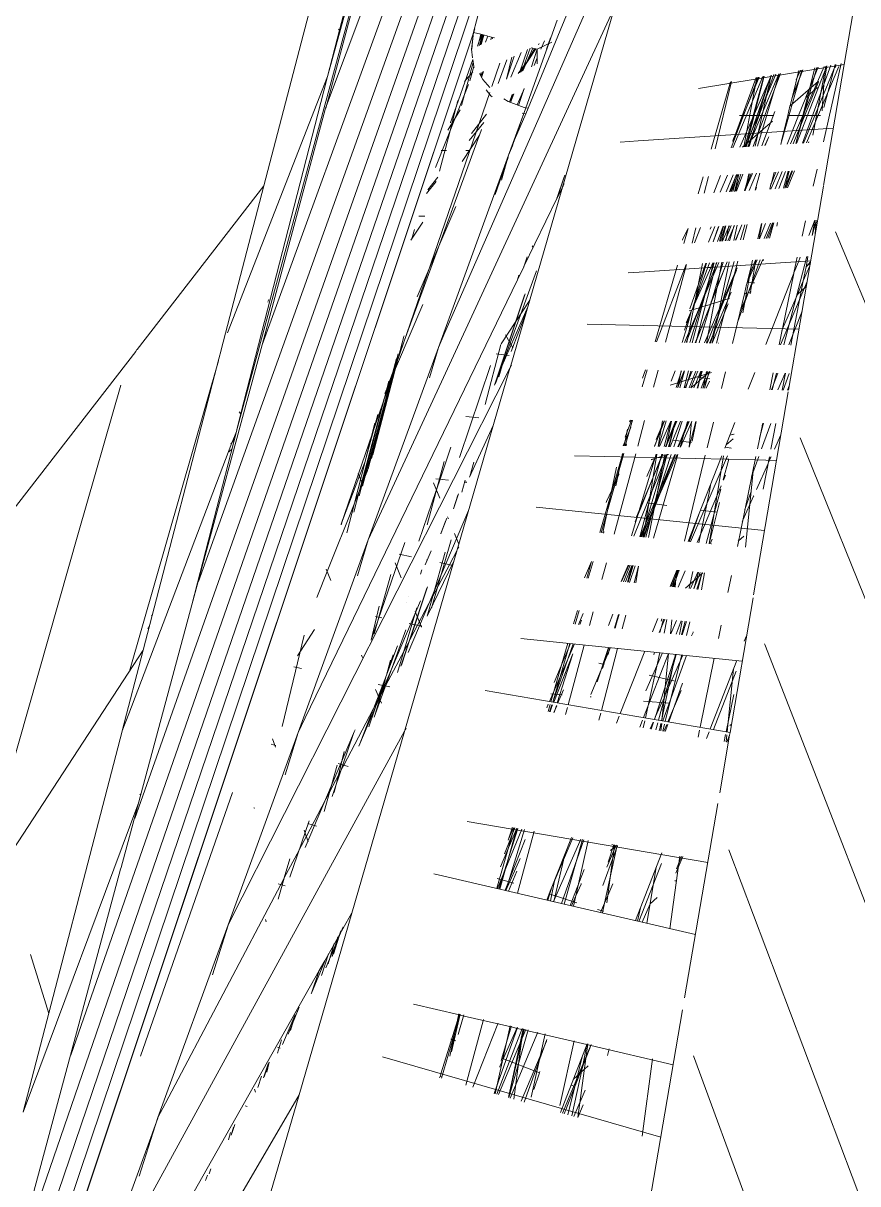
# Model space of a CAD drawing. Header units: millimetres. Extents: x 886808 to 1650903, y -1008069 to 230892.
# Drawn here: x 1018188.2 to 1018377.5, y -559192.9 to -558929.3 of the extents above; entities that cross this region are included whole.
import ezdxf
from ezdxf.xclip import XClip

# ---------------------------------------------------------------- set-up
doc = ezdxf.new("R2010")
doc.units = ezdxf.units.MM
doc.header["$XCLIPFRAME"] = 0
doc.layers.get('0').update_dxf_attribs({"lineweight": 0})
doc.layers.add('A_Dim', color=8, linetype='Continuous', lineweight=5)

# ---------------------------------------------------------------- blocks, each defined once
blk = doc.blocks.new('A$C14C457CE')
for p, q in [((9648.03, 2101.71), (9546.09, 2375.54)), ((9576.35, 2368.13), (9647.59, 2108.94)), ((9554.45, 2344.03), (9662.45, 2048.02)), ((9614.49, 2118.97), (9554.61, 2343.59)), ((9590.7, 2314.79), (9668.18, 2028.73)), ((9563.14, 2311.58), (9676.9, 1994.26)), ((9571.69, 2279.53), (9691.35, 1940.49)), ((9580.24, 2247.44), (9705.8, 1886.71)), ((9662.04, 2084.14), (9626.78, 2219.78)), ((9588.81, 2215.32), (9720.25, 1832.93)), ((9535.04, 2084.17), (9515.15, 2200.51)), ((9644.89, 2119.46), (9627.26, 2188.07)), ((9597.38, 2183.18), (9734.71, 1779.13)), ((9570.38, 2166.3), (9620.96, 2050.83)), ((9648, 2101.78), (9633.55, 2155.52)), ((9605.95, 2151.02), (9749.17, 1725.33)), ((9590.16, 2130.65), (9602.63, 2100.49)), ((9582.39, 2124.86), (9621.31, 2040.6)), ((9602.46, 2055.6), (9582.39, 2124.86)), ((9600.65, 2107.34), (9595.46, 2121.71)), ((9612.79, 2118.52), (9614.45, 2118.96)), ((9614.13, 2119.75), (9614.43, 2119.01)), ((9614.43, 2119.01), (9614.45, 2118.96)), ((9614.45, 2118.96), (9614.49, 2118.97)), ((9614.45, 2118.96), (9614.56, 2118.66)), ((9614.45, 2118.96), (9614.7, 2116.91)), ((9614.49, 2118.97), (9614.56, 2118.66)), ((9644.89, 2119.46), (9645.07, 2119.67)), ((9647.59, 2108.94), (9644.89, 2119.46)), ((9596.71, 2116.76), (9600, 2115.11)), ((9597, 2117.68), (9597.91, 2115.11)), ((9599.17, 2115.11), (9598.35, 2117)), ((9599.73, 2116.12), (9599.54, 2116.41)), ((9609.73, 2117.71), (9610.06, 2117.79)), ((9610.06, 2117.79), (9610.4, 2117.88)), ((9610.06, 2117.79), (9610.17, 2117.49)), ((9610.4, 2117.88), (9612.47, 2118.44)), ((9610.57, 2117.29), (9610.4, 2117.88)), ((9611.75, 2116.7), (9611.19, 2118.09)), ((9612.14, 2118.35), (9612.7, 2116.22)), ((9612.27, 2118.38), (9612.87, 2116.14)), ((9612.3, 2118.39), (9612.9, 2116.13)), ((9612.47, 2118.44), (9612.79, 2118.52)), ((9613.13, 2116.01), (9612.47, 2118.44)), ((9612.62, 2118.48), (9613.57, 2115.79)), ((9612.79, 2118.52), (9613.52, 2115.81)), ((9614.56, 2118.66), (9614.83, 2115.16)), ((9614.56, 2118.66), (9748.5, 1716.86)), ((9614.56, 2118.66), (9748.52, 1716.92)), ((9614.7, 2116.91), (9614.93, 2115.11)), ((9600, 2115.11), (9600.33, 2115.2)), ((9600, 2115.11), (9600, 2111.81)), ((9600, 2115.11), (9601.32, 2111.15)), ((9600.33, 2115.2), (9601.39, 2115.48)), ((9603.77, 2109.92), (9600.33, 2115.2)), ((9600.81, 2114.46), (9600.58, 2115.27)), ((9600.64, 2115.28), (9602.42, 2112.13)), ((9603.25, 2110.19), (9601.02, 2115.38)), ((9601.61, 2115.37), (9603.52, 2110.05)), ((9602.25, 2115.05), (9604.02, 2109.8)), ((9605.99, 2108.81), (9603.63, 2114.36)), ((9605.21, 2113.57), (9607, 2108.31)), ((9614.93, 2115.11), (9614.66, 2113.14)), ((9530.33, 2111.68), (9563.42, 2106.2)), ((9531.06, 2111.88), (9535.09, 2094.1)), ((9538.93, 2093.85), (9531.59, 2111.23)), ((9532.5, 2111.01), (9532.25, 2111.23)), ((9539.61, 2093.81), (9532.28, 2111.68)), ((9532.58, 2110.96), (9532.39, 2111.66)), ((9535.01, 2101.93), (9532.58, 2110.96)), ((9539.82, 2093.79), (9533.39, 2111.5)), ((9541.18, 2093.7), (9534.31, 2111.35)), ((9534.31, 2111.35), (9534.38, 2111.01)), ((9534.38, 2111.01), (9534.4, 2110.93)), ((9534.99, 2107.13), (9534.4, 2110.93)), ((9534.52, 2111.31), (9537.5, 2095.61)), ((9542.55, 2093.62), (9534.94, 2111.24)), ((9539.04, 2104.21), (9536.3, 2111.02)), ((9541.35, 2093.69), (9536.54, 2110.98)), ((9541.31, 2093.7), (9537.04, 2110.89)), ((9600.74, 2111.44), (9600, 2113.17)), ((9602.42, 2112.13), (9601.9, 2112.79)), ((9603.09, 2111.26), (9602.42, 2112.13)), ((9604.34, 2109.64), (9603.09, 2111.26)), ((9606.98, 2108.32), (9605.78, 2113.29)), ((9606.92, 2112.72), (9608.87, 2107.38)), ((9608.5, 2111.93), (9610.31, 2106.65)), ((9614.4, 2111.23), (9614.29, 2110.98)), ((9614.4, 2111.23), (9614.61, 2112.8)), ((9615.29, 2107.99), (9614.4, 2111.23)), ((9614.52, 2112.12), (9617.16, 2102.35)), ((9614.62, 2112.83), (9619.72, 2098.38)), ((9542.2, 2104.13), (9539.71, 2110.45)), ((9542.12, 2104.47), (9539.77, 2110.44)), ((9544.76, 2093.58), (9539.97, 2110.41)), ((9541.23, 2108.15), (9540.29, 2110.35)), ((9540.68, 2110.29), (9542.04, 2104.67)), ((9544.96, 2109.26), (9544.83, 2109.6)), ((9551.02, 2093.07), (9544.96, 2109.26)), ((9550, 2093.13), (9545.13, 2109.55)), ((9552.13, 2092.99), (9545.22, 2109.54)), ((9549.79, 2100.16), (9545.87, 2109.43)), ((9552.24, 2092.99), (9546.29, 2109.36)), ((9547.03, 2108.91), (9546.85, 2109.27)), ((9547.16, 2108.54), (9546.92, 2109.26)), ((9546.92, 2109.26), (9550.57, 2093.1)), ((9554.03, 2092.87), (9547.16, 2108.54)), ((9547.75, 2106.91), (9547.2, 2108.46)), ((9548.51, 2108.99), (9550.69, 2100.49)), ((9552.89, 2092.95), (9548.57, 2108.98)), ((9555.62, 2092.77), (9548.79, 2108.94)), ((9555.59, 2094.37), (9549.68, 2108.8)), ((9556.04, 2092.74), (9549.87, 2108.76)), ((9550.15, 2108.72), (9553.15, 2092.93)), ((9555.64, 2094.17), (9550.37, 2108.68)), ((9612.39, 2108.26), (9610.76, 2106.43)), ((9612.17, 2110.09), (9612.64, 2108.74)), ((9612.83, 2109.11), (9612.27, 2110.04)), ((9613.1, 2109.63), (9612.39, 2108.26)), ((9612.88, 2109.21), (9612.71, 2109.82)), ((9616.54, 2107.83), (9614.62, 2109.98)), ((9647.59, 2108.94), (9670.28, 2050.7)), ((9647.59, 2108.94), (9647.72, 2108.42)), ((9647.73, 2108.32), (9647.72, 2108.42)), ((9667.24, 2032.4), (9647.73, 2108.32)), ((9534.99, 2107.13), (9535.13, 2104.74)), ((9542.63, 2102.27), (9536.17, 2107.84)), ((9541.9, 2093.66), (9536.19, 2107.69)), ((9536.4, 2106.46), (9539.1, 2104.16)), ((9549.79, 2100.16), (9547.75, 2106.91)), ((9552.59, 2092.97), (9547.89, 2106.45)), ((9555.9, 2107.77), (9559.63, 2092.51)), ((9560.55, 2092.45), (9556.12, 2107.73)), ((9600.65, 2107.34), (9603.05, 2100.54)), ((9602.98, 2106.18), (9604.25, 2102.35)), ((9604.59, 2102.48), (9603.01, 2106.16)), ((9611.59, 2105.93), (9610.5, 2104.52)), ((9623.13, 2088.25), (9615.57, 2107.15)), ((9535.13, 2104.74), (9535.25, 2102.56)), ((9540.69, 2100.11), (9539.1, 2104.16)), ((9542.12, 2104.47), (9542.63, 2102.27)), ((9606.63, 2103.24), (9602.97, 2101.87)), ((9605.33, 2105), (9606.04, 2103.02)), ((9606.28, 2103.11), (9605.5, 2104.92)), ((9605.7, 2104.82), (9606.27, 2103.11)), ((9607.57, 2103.88), (9606.63, 2103.24)), ((9610.5, 2104.52), (9610.22, 2104.3)), ((9610.78, 2105.29), (9644.47, 2007.29)), ((9617.98, 2103.54), (9618.09, 2103.23)), ((9618.09, 2103.23), (9618.36, 2102.18)), ((9535.25, 2102.56), (9535.33, 2101.11)), ((9542.66, 2102.23), (9542.63, 2102.27)), ((9542.66, 2102.23), (9543.18, 2100.11)), ((9549.08, 2093.19), (9546.07, 2101.01)), ((9550.69, 2100.49), (9550.79, 2100.11)), ((9602.97, 2101.87), (9602.16, 2101.78)), ((9603.05, 2100.54), (9602.63, 2100.49)), ((9602.63, 2100.49), (9605.13, 2094.54)), ((9603.39, 2100.59), (9603.05, 2100.54)), ((9603.05, 2100.54), (9605.13, 2094.54)), ((9606.53, 2091.05), (9603.05, 2100.54)), ((9614.89, 2096.02), (9611.54, 2100.35)), ((9620.26, 2096.75), (9617.5, 2101.36)), ((9618.36, 2102.18), (9618.46, 2101.79)), ((9618.46, 2101.79), (9619.68, 2098.49)), ((9619.79, 2096.59), (9618.46, 2101.79)), ((9662.45, 2048.02), (9648.03, 2101.71)), ((9535.73, 2100.11), (9543.18, 2100.11)), ((9543.32, 2093.57), (9540.69, 2100.11)), ((9543.18, 2100.11), (9544.04, 2096.45)), ((9546.29, 2100.11), (9554.12, 2100.11)), ((9549.8, 2096.07), (9546.6, 2098.83)), ((9549.8, 2100.11), (9549.79, 2100.16)), ((9551.95, 2093.01), (9549.8, 2100.11)), ((9551.43, 2096.29), (9549.8, 2100.11)), ((9550.79, 2100.11), (9552.3, 2094.24)), ((9615.43, 2094.42), (9612.16, 2098.48)), ((9532.81, 2097.17), (9577.14, 2094.3)), ((9544.04, 2096.45), (9544.56, 2094.3)), ((9547.52, 2095.05), (9547.48, 2095.2)), ((9548.32, 2093.24), (9547.52, 2095.05)), ((9548.36, 2093.24), (9547.52, 2095.05)), ((9549.94, 2095.95), (9549.8, 2096.07)), ((9553.46, 2092.91), (9549.94, 2095.95)), ((9552.3, 2094.24), (9551.54, 2095.96)), ((9612.69, 2096.89), (9613.13, 2095.59)), ((9617.03, 2089.61), (9613.13, 2095.59)), ((9613.22, 2095.45), (9631.36, 2045.72)), ((9622.15, 2087.41), (9619.79, 2096.59)), ((9538.48, 2093.88), (9538.42, 2094.11)), ((9544.76, 2093.58), (9544.76, 2093.47)), ((9552.3, 2094.24), (9552.62, 2092.96)), ((9552.84, 2092.95), (9552.3, 2094.24)), ((9577.14, 2094.3), (9581.18, 2094.06)), ((9605.13, 2094.54), (9605.46, 2093.71)), ((9605.46, 2093.71), (9605.65, 2093.16)), ((9606.53, 2091.05), (9605.65, 2093.16)), ((9606.53, 2091.05), (9608.11, 2085.41)), ((9622.44, 2047.39), (9606.53, 2091.05)), ((9606.58, 2090.53), (9609.53, 2082.17)), ((9616.18, 2092.17), (9615.36, 2092.16)), ((9621.81, 2092.17), (9620.56, 2092.17)), ((9536.5, 2087.86), (9537.37, 2084.01)), ((9543.24, 2083.63), (9541.6, 2087.53)), ((9543.52, 2083.62), (9542.11, 2087.49)), ((9543.8, 2083.6), (9542.21, 2087.49)), ((9543.81, 2083.6), (9542.86, 2087.44)), ((9544.16, 2083.57), (9543.09, 2087.43)), ((9545.16, 2083.51), (9543.64, 2087.39)), ((9546.05, 2083.45), (9544.47, 2087.34)), ((9546.97, 2083.39), (9545.28, 2087.29)), ((9546.89, 2084.68), (9545.86, 2087.25)), ((9546.28, 2087.22), (9546.89, 2084.68)), ((9546.97, 2084.49), (9546.89, 2084.68)), ((9546.97, 2084.49), (9547.21, 2083.38)), ((9550.59, 2083.16), (9549.47, 2087.02)), ((9551.89, 2083.07), (9550.23, 2086.97)), ((9552.87, 2083.01), (9551.14, 2086.91)), ((9552.9, 2083.01), (9551.17, 2086.91)), ((9553.01, 2083), (9551.5, 2086.88)), ((9553.01, 2083), (9551.86, 2086.86)), ((9551.99, 2086.85), (9552.86, 2083.01)), ((9554.83, 2082.88), (9553.38, 2086.76)), ((9555.01, 2082.87), (9553.84, 2086.73)), ((9554.23, 2086.71), (9554.63, 2085.15)), ((9554.33, 2086.7), (9555.06, 2082.87)), ((9555.94, 2082.81), (9554.53, 2086.69)), ((9555.62, 2082.83), (9554.58, 2086.68)), ((9554.63, 2085.15), (9555.22, 2082.86)), ((9556.4, 2082.78), (9554.77, 2086.67)), ((9556.13, 2082.8), (9554.78, 2086.67)), ((9557.17, 2082.73), (9555.52, 2086.62)), ((9558.52, 2082.64), (9556.81, 2086.54)), ((9559.96, 2082.55), (9558.46, 2086.43)), ((9561.16, 2086.26), (9562.1, 2082.41)), ((9563.48, 2082.32), (9562.37, 2086.18)), ((9593.72, 2086.57), (9595.39, 2081.55)), ((9593.9, 2086.18), (9595.55, 2081.22)), ((9594.15, 2084.12), (9593.93, 2084.58)), ((9624.83, 2083.19), (9622.59, 2086.09)), ((9625.1, 2082.37), (9622.92, 2085.09)), ((9542.98, 2037.7), (9535.06, 2084.02)), ((9550.5, 2083.16), (9550.24, 2083.82)), ((9550.46, 2083.17), (9550.31, 2083.56)), ((9594.15, 2084.12), (9594.26, 2083.9)), ((9594.29, 2083.82), (9595.37, 2081.6)), ((9690.75, 2046.98), (9662.04, 2084.14)), ((9671.72, 2046.86), (9662.04, 2084.14)), ((9595.39, 2081.55), (9595.53, 2081.28)), ((9595.55, 2081.22), (9603.03, 2065.79)), ((9627.27, 2058.88), (9618.51, 2079.45)), ((9626.85, 2077.19), (9625.55, 2077.19)), ((9536.74, 2076.19), (9536.7, 2076.34)), ((9536.73, 2076.34), (9536.74, 2076.19)), ((9537.6, 2072.87), (9536.74, 2076.19)), ((9536.74, 2076.19), (9536.91, 2073.2)), ((9537.65, 2072.87), (9536.99, 2076.32)), ((9538.42, 2072.82), (9537.04, 2076.32)), ((9539.14, 2076.18), (9539.92, 2072.72)), ((9545.65, 2074.93), (9545.48, 2075.77)), ((9547.3, 2072.24), (9546.34, 2075.71)), ((9547.66, 2072.22), (9546.39, 2075.71)), ((9548.07, 2072.19), (9546.59, 2075.7)), ((9548.49, 2072.17), (9547.06, 2075.67)), ((9549.61, 2072.1), (9548.24, 2075.59)), ((9549.63, 2072.09), (9549.07, 2075.54)), ((9549.11, 2075.53), (9549.95, 2072.07)), ((9553.26, 2071.86), (9552.36, 2075.32)), ((9553.9, 2071.82), (9552.89, 2075.29)), ((9554.96, 2071.75), (9553.58, 2075.24)), ((9555, 2071.75), (9553.62, 2075.24)), ((9554.63, 2075.18), (9555.41, 2071.72)), ((9556.75, 2071.63), (9555.26, 2075.14)), ((9556.38, 2071.66), (9555.34, 2075.13)), ((9557.38, 2071.59), (9556.03, 2075.09)), ((9556.62, 2074.63), (9556.4, 2075.06)), ((9556.62, 2074.63), (9556.44, 2075.06)), ((9556.54, 2075.05), (9557.2, 2071.6)), ((9557.96, 2071.55), (9556.65, 2074.51)), ((9557.99, 2071.55), (9556.65, 2074.51)), ((9557.23, 2075.01), (9558.12, 2071.54)), ((9558.43, 2071.52), (9557.38, 2075)), ((9558.67, 2071.51), (9557.73, 2074.98)), ((9559.1, 2071.48), (9557.79, 2074.97)), ((9560.09, 2071.42), (9558.81, 2074.91)), ((9560.09, 2071.42), (9558.87, 2074.9)), ((9561.18, 2071.35), (9559.72, 2074.85)), ((9560.75, 2074.27), (9560.53, 2074.79)), ((9564.35, 2071.14), (9563, 2074.63)), ((9564.02, 2074.57), (9564.87, 2071.11)), ((9566.77, 2070.98), (9565.76, 2074.46)), ((9565.85, 2074.32), (9567.05, 2071.84)), ((9628.67, 2071.77), (9625.99, 2075.88)), ((9628.45, 2072.11), (9627.84, 2074.23)), ((9520.97, 2046.41), (9532.31, 2073.69)), ((9567.05, 2071.84), (9567.06, 2071.81)), ((9600.94, 2070.1), (9601.15, 2070.48)), ((9537.96, 2067.05), (9559.63, 2065.64)), ((9538, 2066.86), (9539.02, 2065.75)), ((9539.02, 2065.75), (9538.04, 2066.6)), ((9538.78, 2067), (9538.58, 2068.05)), ((9539.02, 2065.75), (9538.78, 2067)), ((9544.06, 2048.01), (9538.86, 2068.03)), ((9540.76, 2066.87), (9540.34, 2067.93)), ((9541.82, 2064.35), (9540.76, 2066.87)), ((9541.02, 2067.89), (9541.25, 2066.84)), ((9541.25, 2066.84), (9541.82, 2064.35)), ((9548.74, 2067.09), (9548.65, 2067.39)), ((9553.96, 2055.68), (9548.83, 2067.38)), ((9554.53, 2053.32), (9549.44, 2067.34)), ((9551.96, 2062.97), (9550.14, 2067.3)), ((9551.68, 2059.61), (9550.42, 2067.28)), ((9552.08, 2063.41), (9550.5, 2067.27)), ((9551.13, 2067.23), (9551.22, 2066.96)), ((9551.32, 2066.42), (9551.22, 2066.96)), ((9551.32, 2066.42), (9552.01, 2063.6)), ((9551.71, 2064.31), (9551.38, 2066.18)), ((9559.36, 2048.37), (9554.52, 2067.01)), ((9560.72, 2048.4), (9555.31, 2066.96)), ((9556.46, 2066.89), (9560.28, 2048.39)), ((9564.13, 2048.48), (9556.89, 2066.86)), ((9560.51, 2057.74), (9556.92, 2066.86)), ((9563.26, 2048.46), (9557.82, 2066.8)), ((9558.12, 2066.78), (9561.6, 2048.42)), ((9566.57, 2048.54), (9558.84, 2066.73)), ((9559.57, 2065.88), (9559.25, 2066.71)), ((9559.36, 2066.7), (9564.04, 2048.48)), ((9565.37, 2048.51), (9559.9, 2066.66)), ((9564.87, 2048.5), (9559.98, 2066.66)), ((9560.62, 2065.57), (9560.14, 2066.65)), ((9560.62, 2065.57), (9560.17, 2066.65)), ((9564.66, 2056.62), (9560.92, 2066.6)), ((9564.72, 2056.43), (9561.62, 2066.55)), ((9565.39, 2056.18), (9561.78, 2066.54)), ((9566.07, 2048.52), (9562.54, 2066.49)), ((9566.13, 2066.26), (9570.87, 2048.64)), ((9572.98, 2048.69), (9566.22, 2066.25)), ((9573.23, 2048.69), (9568.18, 2066.13)), ((9602.28, 2068.02), (9603.05, 2065.74)), ((9539.64, 2062.53), (9538.15, 2065.98)), ((9539.64, 2062.53), (9539.02, 2065.75)), ((9541.8, 2064.24), (9544.39, 2051.67)), ((9541.82, 2064.35), (9541.88, 2064.08)), ((9541.9, 2063.98), (9541.88, 2064.08)), ((9548.15, 2048.1), (9541.92, 2063.93)), ((9553.39, 2055.26), (9551.71, 2064.31)), ((9552.08, 2063.41), (9552.39, 2062.13)), ((9562.07, 2048.43), (9554.68, 2065.52)), ((9557.54, 2058.2), (9554.82, 2064.97)), ((9559.63, 2065.64), (9559.66, 2065.65)), ((9562.19, 2059.06), (9559.63, 2065.64)), ((9559.66, 2065.65), (9560.21, 2065.61)), ((9560.21, 2065.61), (9560.62, 2065.57)), ((9560.62, 2065.57), (9560.65, 2065.58)), ((9564.36, 2057.23), (9560.62, 2065.57)), ((9560.65, 2065.58), (9561.32, 2065.53)), ((9561.32, 2065.53), (9561.94, 2065.5)), ((9561.94, 2065.5), (9562.16, 2065.47)), ((9562.16, 2065.47), (9575.64, 2064.59)), ((9575.64, 2064.59), (9579.37, 2064.37)), ((9609.48, 2039.24), (9600.19, 2064.8)), ((9603.05, 2065.74), (9604.49, 2062.78)), ((9604.22, 2063.81), (9604.49, 2062.78)), ((9544.81, 2048.02), (9538.76, 2062.41)), ((9540.96, 2059.47), (9538.96, 2061.22)), ((9542.44, 2047.97), (9539.64, 2062.53)), ((9540.96, 2059.47), (9539.64, 2062.53)), ((9551.39, 2062.12), (9550.7, 2062.11)), ((9552.36, 2062.13), (9551.39, 2062.12)), ((9552.36, 2062.13), (9551.96, 2062.97)), ((9552.39, 2062.13), (9552.36, 2062.13)), ((9552.42, 2061.88), (9552.36, 2062.13)), ((9552.39, 2062.13), (9552.42, 2061.88)), ((9552.5, 2061.71), (9552.42, 2061.88)), ((9552.5, 2061.71), (9553.01, 2059.6)), ((9604.49, 2062.78), (9604.5, 2062.74)), ((9604.5, 2062.74), (9636.84, 1995.97)), ((9541.27, 2058.74), (9540.96, 2059.47)), ((9544.33, 2051.66), (9541.27, 2058.74)), ((9551.5, 2060.06), (9551.52, 2060.02)), ((9551.52, 2060.02), (9552.98, 2059.57)), ((9552.57, 2059.7), (9552.97, 2059.61)), ((9552.97, 2059.61), (9553.01, 2059.6)), ((9553.01, 2059.6), (9552.98, 2059.57)), ((9552.98, 2059.57), (9555.72, 2048.28)), ((9552.98, 2059.57), (9553.02, 2059.56)), ((9560.9, 2048.4), (9556.04, 2059.95)), ((9556.37, 2058.56), (9557.54, 2058.2)), ((9556.38, 2058.52), (9557.54, 2058.2)), ((9557.56, 2058.16), (9557.54, 2058.2)), ((9561.47, 2048.42), (9557.56, 2058.16)), ((9557.56, 2058.16), (9557.89, 2058.09)), ((9563.19, 2056.46), (9562.19, 2059.06)), ((9608.22, 2048.21), (9601.72, 2058.18)), ((9602.72, 2059.58), (9609.52, 2039.16)), ((9602.87, 2059.25), (9609.68, 2038.83)), ((9661.08, 2057.99), (9660.91, 2058.28)), ((9542.91, 2047.98), (9539.91, 2055.67)), ((9560.31, 2048.39), (9556.67, 2057.33)), ((9557.89, 2058.09), (9560.65, 2057.24)), ((9560.73, 2057.18), (9560.51, 2057.74)), ((9560.67, 2057.2), (9560.71, 2057.23)), ((9564.15, 2048.48), (9560.73, 2057.18)), ((9560.73, 2057.18), (9561.88, 2056.86)), ((9561.88, 2056.86), (9562.95, 2056.53)), ((9562.95, 2056.53), (9563.19, 2056.46)), ((9563.21, 2056.42), (9563.19, 2056.46)), ((9566.24, 2048.53), (9563.21, 2056.42)), ((9563.21, 2056.42), (9564.6, 2056.03)), ((9564.66, 2056.62), (9564.38, 2057.11)), ((9564.6, 2056.03), (9564.91, 2055.93)), ((9564.8, 2056.24), (9564.72, 2056.43)), ((9564.79, 2056.2), (9564.8, 2056.24)), ((9564.86, 2055.94), (9564.79, 2056.2)), ((9564.97, 2055.79), (9564.91, 2055.93)), ((9564.93, 2055.89), (9564.96, 2055.88)), ((9564.96, 2055.88), (9565.5, 2055.75)), ((9564.96, 2055.88), (9565.51, 2055.71)), ((9566.16, 2053.18), (9564.97, 2055.79)), ((9566.63, 2051.35), (9564.97, 2055.79)), ((9566.02, 2052.18), (9564.97, 2055.79)), ((9602.16, 2056.65), (9608, 2043.32)), ((9605.95, 2046.53), (9602.46, 2055.6)), ((9606.17, 2042.76), (9602.46, 2055.6)), ((9634.58, 2036.96), (9625.94, 2057.15)), ((9661.09, 2057.96), (9661.03, 2057.97)), ((9661.15, 2057.72), (9661.11, 2057.77)), ((9566.2, 2053.01), (9566.16, 2053.18)), ((9540.61, 2051.58), (9588.69, 2052.71)), ((9544.45, 2051.39), (9544.33, 2051.66)), ((9544.39, 2051.67), (9544.45, 2051.39)), ((9544.45, 2051.39), (9545.14, 2048.03)), ((9544.54, 2051.18), (9544.45, 2051.39)), ((9567.13, 2048.55), (9566.02, 2052.18)), ((9605.58, 2047.3), (9607.21, 2050.3)), ((9622.44, 2047.39), (9620.96, 2050.83)), ((9558.86, 2048.35), (9558.83, 2048.42)), ((9608.28, 2048.09), (9611.79, 2034.48)), ((9630.22, 2050.04), (9630.27, 2049.88)), ((9630.27, 2049.88), (9637.32, 2023.01)), ((9678.39, 1988.94), (9662.45, 2048.02)), ((9609.32, 2045.94), (9606.4, 2045.61)), ((9622.44, 2047.39), (9624.42, 2040.55)), ((9638.34, 2003.71), (9622.44, 2047.39)), ((9631.45, 2045.39), (9637.58, 2022.22)), ((9631.45, 2045.39), (9632.34, 2043.05)), ((9631.59, 2045.93), (9638.38, 2019.83)), ((9671.72, 2046.82), (9671.72, 2046.86)), ((9672.25, 2044.81), (9671.72, 2046.82)), ((9690.9, 2046.86), (9690.75, 2046.98)), ((9690.92, 2046.84), (9690.9, 2046.86)), ((9691.12, 2046.53), (9690.92, 2046.84)), ((9723.08, 2005.24), (9691.12, 2046.53)), ((9605.86, 2043.38), (9606.17, 2042.76)), ((9606.21, 2042.69), (9606.17, 2042.76)), ((9606.21, 2042.69), (9670.15, 1916.29)), ((9654.02, 1877.74), (9606.21, 2042.69)), ((9608, 2043.32), (9608.74, 2040.78)), ((9610.6, 2043.3), (9617.61, 2022.45)), ((9631.92, 2044.93), (9639.68, 2015.93)), ((9632.34, 2043.05), (9634.06, 2038.34)), ((9689.41, 1978.68), (9672.25, 2044.81)), ((9692.51, 1973.93), (9672.36, 2044.4)), ((9544.24, 2037.73), (9542.85, 2041.53)), ((9544.41, 2037.73), (9543.67, 2041.55)), ((9545.44, 2037.76), (9543.77, 2041.56)), ((9546.88, 2037.79), (9545.4, 2041.59)), ((9546.72, 2037.79), (9545.73, 2041.6)), ((9546.47, 2041.62), (9547.25, 2037.8)), ((9552.17, 2037.92), (9550.67, 2041.72)), ((9557.28, 2041.87), (9558.2, 2038.06)), ((9560.46, 2041.72), (9569.84, 2038.83)), ((9563.45, 2040.65), (9560.81, 2040.28)), ((9562.44, 2038.16), (9560.83, 2041.96)), ((9561.5, 2040.38), (9560.88, 2041.96)), ((9562.52, 2040.52), (9560.88, 2041.96)), ((9561.65, 2038.14), (9560.93, 2039.77)), ((9562.02, 2038.15), (9561.03, 2041.96)), ((9562.83, 2038.17), (9561.35, 2041.97)), ((9561.6, 2041.98), (9562.39, 2038.16)), ((9563.18, 2039.93), (9562.52, 2040.52)), ((9563.18, 2039.93), (9562.58, 2042)), ((9562.82, 2042.01), (9563.09, 2040.6)), ((9564.45, 2038.21), (9562.9, 2042.01)), ((9563.09, 2040.6), (9563.18, 2039.93)), ((9563.18, 2039.93), (9563.22, 2039.9)), ((9563.22, 2039.9), (9563.55, 2038.18)), ((9564.06, 2039.16), (9563.22, 2039.9)), ((9565.19, 2038.22), (9563.59, 2042.02)), ((9565.57, 2038.23), (9564.04, 2042.03)), ((9566.46, 2038.25), (9564.82, 2042.05)), ((9566.29, 2038.25), (9565.16, 2042.06)), ((9565.68, 2042.07), (9566.66, 2038.26)), ((9567.62, 2038.28), (9566.59, 2042.09)), ((9568.14, 2038.29), (9566.64, 2042.1)), ((9568.16, 2038.29), (9566.66, 2042.1)), ((9568.45, 2038.3), (9567.3, 2042.11)), ((9568.08, 2038.29), (9567.33, 2042.11)), ((9569.6, 2039.78), (9568.69, 2042.14)), ((9572.59, 2042.24), (9573.61, 2038.42)), ((9576.19, 2038.48), (9575.09, 2042.3)), ((9576.16, 2040.41), (9575.44, 2042.3)), ((9621.31, 2040.6), (9636.8, 2007.1)), ((9633.95, 2038.62), (9633.65, 2039.73)), ((9542.77, 2038.93), (9543.21, 2037.7)), ((9543.02, 2037.7), (9542.97, 2037.74)), ((9550.93, 1991.21), (9543.04, 2037.32)), ((9563.69, 2038.19), (9563.27, 2039.65)), ((9565.12, 2038.22), (9564.06, 2039.16)), ((9634.06, 2038.34), (9640.42, 2013.7)), ((9704.09, 2005.36), (9694.52, 2038.86)), ((9640.33, 2014.94), (9634.72, 2035.79)), ((9616.18, 2031.77), (9613.26, 2031.44)), ((9636.16, 2032.21), (9639.05, 2021.56)), ((9667.24, 2032.4), (9667.3, 2032.44)), ((9668.18, 2028.73), (9667.24, 2032.4)), ((9667.3, 2032.44), (9667.61, 2032.82)), ((9546.99, 2024.31), (9545.87, 2030.14)), ((9549.09, 2024.36), (9546.98, 2030.17)), ((9549.57, 2026.79), (9548.68, 2030.21)), ((9548.98, 2029.69), (9548.75, 2030.21)), ((9548.82, 2030.21), (9550.02, 2024.38)), ((9557.43, 2024.56), (9555.14, 2030.36)), ((9560.04, 2030.48), (9561.46, 2024.65)), ((9563.95, 2030.57), (9564.87, 2026.14)), ((9565.5, 2024.75), (9563.99, 2030.57)), ((9567.5, 2024.8), (9564.96, 2030.59)), ((9564.98, 2030.59), (9565.56, 2024.75)), ((9567.92, 2024.81), (9565.54, 2030.61)), ((9568.07, 2024.81), (9565.62, 2030.61)), ((9568.04, 2024.81), (9565.77, 2030.61)), ((9567.59, 2024.8), (9565.9, 2030.62)), ((9569.04, 2024.83), (9567.15, 2030.65)), ((9569.88, 2024.85), (9567.52, 2030.65)), ((9570.81, 2024.88), (9568.36, 2030.67)), ((9570.26, 2024.86), (9568.54, 2030.68)), ((9568.6, 2030.68), (9570.09, 2024.86)), ((9570.94, 2024.88), (9568.6, 2030.68)), ((9570.72, 2024.87), (9569.58, 2030.7)), ((9571.23, 2024.89), (9569.66, 2030.71)), ((9572.23, 2024.91), (9569.72, 2030.71)), ((9572.49, 2024.92), (9570.74, 2030.73)), ((9573.4, 2024.94), (9571.12, 2030.74)), ((9573.39, 2024.99), (9571.13, 2030.74)), ((9571.3, 2030.57), (9571.21, 2030.74)), ((9573, 2026.52), (9571.3, 2030.57)), ((9572.57, 2024.92), (9571.62, 2030.75)), ((9575.64, 2030.85), (9577.21, 2025.03)), ((9580.07, 2025.09), (9578.39, 2030.91)), ((9580.03, 2027.06), (9578.63, 2030.92)), ((9580.5, 2025.1), (9578.77, 2029.26)), ((9578.82, 2030.92), (9579.04, 2030.5)), ((9609.69, 2031.03), (9609.59, 2031.02)), ((9609.97, 2029.72), (9615.41, 2017.93)), ((9639.05, 2021.56), (9636.82, 2030.24)), ((9513.25, 1959.68), (9540.38, 2026.91)), ((9546.17, 2024.29), (9544.71, 2027.59)), ((9546.2, 2024.29), (9544.71, 2027.59)), ((9555.36, 2027.75), (9556.28, 2027.47)), ((9555.37, 2027.71), (9556.28, 2027.47)), ((9557.14, 2025.29), (9555.58, 2026.66)), ((9579.52, 2028.84), (9580.29, 2025.1)), ((9668.18, 2028.73), (9668.28, 2028.35)), ((9678.39, 1988.94), (9668.28, 2028.35)), ((9668.28, 2028.35), (9669.21, 2025.89)), ((9556.05, 2024.53), (9556, 2024.65)), ((9557.35, 2024.76), (9556.01, 2024.58)), ((9568.56, 2026.31), (9564.99, 2025.82)), ((9569.25, 2026.39), (9568.56, 2026.31)), ((9579.85, 2025.09), (9579.73, 2025.51)), ((9619.58, 2024.75), (9622.05, 2017.49)), ((9669.21, 2025.89), (9668.76, 2026.48)), ((9669.3, 2025.78), (9669.21, 2025.89)), ((9669.51, 2025.5), (9669.3, 2025.78)), ((9669.3, 2025.78), (9692.65, 1964.23)), ((9669.98, 2023.7), (9669.3, 2024.34)), ((9545.7, 2021.76), (9550.54, 2021.87)), ((9547.31, 2021.8), (9546.94, 2022.57)), ((9547.59, 2021.17), (9546.97, 2022.57)), ((9548.73, 2015.24), (9547.32, 2022.58)), ((9551.36, 2018.13), (9549.72, 2022.63)), ((9550.38, 2022.65), (9554.6, 2002.19)), ((9550.54, 2021.87), (9556.53, 2022.05)), ((9556.53, 2022.05), (9557.13, 2022.03)), ((9557.81, 2017.32), (9556.53, 2022.05)), ((9565.23, 2003.27), (9556.8, 2022.8)), ((9557.13, 2022.03), (9591.57, 2022.84)), ((9561, 2002.84), (9557.72, 2022.82)), ((9558.41, 2022.06), (9558.11, 2022.83)), ((9565.79, 2003.33), (9558.41, 2022.06)), ((9561.88, 2022.92), (9566.61, 2003.41)), ((9573.61, 2004.12), (9568.1, 2023.07)), ((9576.43, 2004.41), (9568.25, 2023.07)), ((9576.3, 2004.39), (9568.63, 2023.08)), ((9576, 2004.37), (9568.71, 2023.08)), ((9574.94, 2008.54), (9568.8, 2023.08)), ((9575.71, 2004.34), (9569.6, 2023.1)), ((9570.26, 2023.12), (9570.38, 2023.12)), ((9570.38, 2023.12), (9570.55, 2023.07)), ((9570.54, 2023.12), (9570.56, 2023.02)), ((9570.56, 2023.02), (9570.63, 2023)), ((9570.56, 2023.02), (9570.74, 2022.35)), ((9578.12, 2004.58), (9570.58, 2023.13)), ((9570.63, 2023), (9571.12, 2022.85)), ((9570.74, 2022.35), (9573.26, 2012.52)), ((9575.45, 2007.39), (9570.78, 2023.13)), ((9574.78, 2004.24), (9571.06, 2023.14)), ((9571.12, 2022.85), (9571.83, 2022.67)), ((9577.5, 2008.99), (9571.53, 2023.15)), ((9571.83, 2022.67), (9571.63, 2023.15)), ((9576.74, 2004.44), (9571.7, 2023.15)), ((9571.84, 2022.63), (9571.83, 2022.67)), ((9577.79, 2007.84), (9571.84, 2022.63)), ((9571.84, 2022.63), (9572.6, 2022.4)), ((9572.72, 2022.4), (9573.01, 2022.27)), ((9575.45, 2007.39), (9572.86, 2023.18)), ((9575.15, 2018.14), (9572.97, 2023.18)), ((9573.01, 2022.27), (9574.18, 2021.91)), ((9578.61, 2004.63), (9573.02, 2023.18)), ((9573.32, 2022.17), (9574.17, 2021.95)), ((9577.67, 2023.29), (9582.57, 2005.03)), ((9585.48, 2005.33), (9580.34, 2023.36)), ((9585.79, 2005.36), (9580.57, 2023.36)), ((9580.65, 2023.36), (9580.8, 2022.59)), ((9580.83, 2022.47), (9582.16, 2016.02)), ((9614.38, 2021.33), (9615.32, 2018.1)), ((9621.14, 2021.53), (9625.02, 2007.16)), ((9639.05, 2021.56), (9639.06, 2021.49)), ((9639.06, 2021.49), (9640.48, 2017.89)), ((9641.5, 2012.02), (9639.06, 2021.49)), ((9550.28, 2015.13), (9547.61, 2021.05)), ((9550.25, 2015.13), (9547.61, 2021.05)), ((9550.96, 2020.05), (9552.74, 2002.09)), ((9581.51, 2018.58), (9581.47, 2018.74)), ((9585.09, 2005.29), (9582.01, 2020.24)), ((9638.56, 2019.28), (9638.43, 2019.68)), ((9639.17, 2017.82), (9638.56, 2019.28)), ((9639.57, 2016.27), (9640.62, 2018.83)), ((9557.76, 2017.29), (9557.29, 2018.41)), ((9563.72, 2003.12), (9558.3, 2016.01)), ((9560.84, 2015.18), (9560.59, 2016.54)), ((9581.72, 2018.17), (9581.51, 2018.58)), ((9582.75, 2015.85), (9581.75, 2018.04)), ((9616.55, 2016.86), (9615.98, 2016.79)), ((9616.47, 2016.85), (9615.99, 2016.77)), ((9616.36, 2017.26), (9617.1, 2014.58)), ((9623.04, 2017.6), (9620.12, 2017.27)), ((9622.05, 2017.49), (9622.87, 2015.1)), ((9623.51, 2016.64), (9622.09, 2013.2)), ((9639.69, 2016.52), (9639.23, 2017.61)), ((9640.33, 2014.94), (9639.74, 2016.33)), ((9640.48, 2017.89), (9644.18, 2008.15)), ((9550.91, 2013.63), (9550.9, 2013.72)), ((9553.37, 2008.18), (9550.91, 2013.63)), ((9551.45, 2014.68), (9552.91, 2010.6)), ((9559.77, 2010.05), (9558.38, 2015.22)), ((9563.37, 2003.08), (9560.84, 2015.18)), ((9583.05, 2015.17), (9582.81, 2015.65)), ((9584.28, 2012.4), (9583.08, 2015.04)), ((9617.85, 2014.17), (9618.9, 2011.03)), ((9618.01, 2013.84), (9619.04, 2010.74)), ((9622.93, 2014.9), (9626.84, 2003.4)), ((9640.38, 2014.73), (9640.33, 2014.94)), ((9641.65, 2010.01), (9640.38, 2014.73)), ((9641.5, 2012.02), (9640.38, 2014.73)), ((9548.42, 2005.85), (9600.26, 2011.12)), ((9560.99, 2002.84), (9558.67, 2012.22)), ((9570.61, 2011.56), (9572.28, 2011.78)), ((9575.06, 2012.1), (9572.28, 2011.78)), ((9573.26, 2012.52), (9573.42, 2011.91)), ((9573.42, 2011.91), (9573.76, 2010.58)), ((9584.34, 2012.2), (9584.28, 2012.4)), ((9643.21, 2005.35), (9641.5, 2012.02)), ((9647.68, 1996.55), (9641.54, 2011.83)), ((9562.97, 2010.49), (9559.23, 2009.98)), ((9561.69, 2002.91), (9559.77, 2010.05)), ((9565.55, 2003.3), (9563.37, 2009.47)), ((9573.76, 2010.58), (9574.09, 2009.26)), ((9574.09, 2009.26), (9575.37, 2004.3)), ((9575.45, 2007.39), (9574.94, 2008.54)), ((9629.32, 1978.13), (9615.57, 2010.4)), ((9620.36, 2008.99), (9620.17, 2008.52)), ((9621.85, 2005.19), (9620.51, 2008.67)), ((9644.18, 2008.15), (9644.51, 2007.17)), ((9553.46, 2007.98), (9553.39, 2008.05)), ((9553.48, 2007.85), (9553.46, 2007.98)), ((9575.47, 2007.3), (9575.45, 2007.39)), ((9576.67, 2004.43), (9575.47, 2007.3)), ((9576.34, 2004.4), (9575.51, 2007.19)), ((9575.71, 2005.83), (9575.51, 2007.19)), ((9575.95, 2004.36), (9575.71, 2005.83)), ((9584.96, 2005.28), (9584.85, 2005.53)), ((9621.9, 2005.11), (9620.85, 2007.97)), ((9638.34, 2003.71), (9636.8, 2007.1)), ((9554.33, 2003.48), (9553.11, 2004.58)), ((9554.39, 2003.43), (9554.33, 2003.48)), ((9560.75, 2002.82), (9560.28, 2003.9)), ((9560.52, 2002.79), (9560.5, 2002.85)), ((9618.78, 2005.14), (9617.79, 2002.73)), ((9619.5, 2003.72), (9623.99, 1988.24)), ((9630.05, 2003.14), (9637.59, 1981.21)), ((9638.34, 2003.71), (9640.79, 1995.55)), ((9654.25, 1960), (9638.34, 2003.71)), ((9729.16, 1917.77), (9704.09, 2005.36)), ((9617.92, 2001.91), (9617.79, 2002.16)), ((9617.92, 2001.91), (9618.04, 2001.68)), ((9618.17, 2001.42), (9619.94, 1998.09)), ((9620.91, 2000.92), (9623.69, 1990.96)), ((9625.44, 1998.09), (9624.1, 2001.26)), ((9631.34, 2000.48), (9628.54, 1999.89)), ((9577.66, 1993.93), (9577.03, 1997.76)), ((9577.03, 1997.76), (9578.02, 1993.96)), ((9579.05, 1994.07), (9577.82, 1997.84)), ((9579.39, 1994.1), (9578.27, 1997.88)), ((9579.52, 1994.12), (9578.5, 1997.91)), ((9579.98, 1994.16), (9578.52, 1997.91)), ((9580.47, 1994.21), (9578.94, 1997.95)), ((9580.89, 1994.25), (9579.25, 1997.98)), ((9580.97, 1994.26), (9579.39, 1998)), ((9584.33, 1998.5), (9585.35, 1994.71)), ((9588.42, 1995.02), (9587.34, 1998.81)), ((9588.78, 1995.06), (9587.68, 1998.84)), ((9589.29, 1995.11), (9587.7, 1998.84)), ((9618.9, 1998.88), (9624.81, 1986.68)), ((9622.11, 1998.55), (9619.18, 1997.93)), ((9619.94, 1998.09), (9623.69, 1990.96)), ((9625, 1999.15), (9624.92, 1999.13)), ((9625.11, 1999.17), (9625, 1999.15)), ((9630.86, 1995.09), (9632.27, 1998.51)), ((9555.96, 1995.62), (9556.75, 1991.8)), ((9562.71, 1992.41), (9562.08, 1996.24)), ((9566.33, 1992.77), (9562.41, 1996.27)), ((9563.55, 1992.49), (9562.61, 1996.29)), ((9563.78, 1992.52), (9562.8, 1995.54)), ((9564.5, 1992.59), (9563.03, 1996.34)), ((9563.82, 1995.01), (9563.45, 1996.38)), ((9565.21, 1992.66), (9563.57, 1996.39)), ((9564.47, 1992.59), (9563.82, 1995.01)), ((9565.54, 1992.69), (9564.74, 1996.51)), ((9568.01, 1992.95), (9566.43, 1996.68)), ((9568.52, 1994.96), (9567.83, 1996.82)), ((9569.62, 1993.11), (9568.01, 1996.84)), ((9568.1, 1996.85), (9568.52, 1994.96)), ((9569.29, 1993.08), (9568.24, 1996.86)), ((9569.81, 1993.13), (9568.33, 1996.87)), ((9568.52, 1994.87), (9568.33, 1996.87)), ((9626.2, 1996.93), (9626.53, 1995.94)), ((9633.23, 1995.86), (9637.01, 1982.4)), ((9652.64, 1963.35), (9636.84, 1995.97)), ((9646.83, 1994.48), (9647.88, 1997.05)), ((9649.88, 1991.05), (9647.67, 1996.52)), ((9569.16, 1993.06), (9568.52, 1994.87)), ((9568.55, 1994.78), (9568.7, 1993.02)), ((9568.55, 1994.78), (9568.94, 1993.04)), ((9624.89, 1993.06), (9628.86, 1981.15)), ((9625.03, 1992.78), (9630.95, 1975.04)), ((9556.26, 1960.01), (9551.03, 1990.59)), ((9623.69, 1990.96), (9623.71, 1990.91)), ((9623.71, 1990.91), (9624.97, 1986.39)), ((9623.71, 1990.91), (9624.52, 1989.39)), ((9640.52, 1956.87), (9626.5, 1989.88)), ((9629.12, 1990.84), (9629.13, 1990.88)), ((9650.02, 1990.64), (9649.88, 1991.05)), ((9587.32, 1987.35), (9588.15, 1984.28)), ((9590.64, 1984.53), (9589.61, 1986.98)), ((9591.39, 1984.61), (9590.51, 1987.67)), ((9591.79, 1984.65), (9590.91, 1987.71)), ((9624.57, 1989.26), (9628.86, 1981.15)), ((9626.27, 1983.91), (9627.73, 1987.45)), ((9627.3, 1988.3), (9631.69, 1973.62)), ((9629.76, 1989.57), (9629.77, 1989.54)), ((9637.71, 1980.95), (9635.85, 1988.66)), ((9694.44, 1929.3), (9678.39, 1988.94)), ((9558.27, 1984.39), (9558.91, 1981.31)), ((9566.14, 1982.04), (9565.38, 1985.12)), ((9567.16, 1982.14), (9566.16, 1985.2)), ((9567.28, 1982.16), (9566.46, 1985.23)), ((9567.73, 1982.2), (9567.09, 1985.29)), ((9568.51, 1982.28), (9567.33, 1985.31)), ((9569.7, 1982.4), (9568.38, 1985.42)), ((9569.44, 1985.53), (9569.75, 1982.41)), ((9570.57, 1985.64), (9571.24, 1982.56)), ((9572.33, 1982.67), (9571.06, 1985.69)), ((9572.19, 1982.66), (9571.34, 1985.72)), ((9571.9, 1985.3), (9571.74, 1985.76)), ((9573.87, 1982.83), (9572.67, 1985.86)), ((9579.91, 1986.59), (9580.7, 1983.52)), ((9582.43, 1983.7), (9581.43, 1986.75)), ((9582.33, 1983.69), (9581.51, 1986.75)), ((9582.48, 1983.7), (9581.57, 1986.76)), ((9583.84, 1984.26), (9582.82, 1986.89)), ((9590.34, 1984.5), (9589.99, 1985.52)), ((9629.1, 1984.73), (9626.17, 1984.11)), ((9636.7, 1986.32), (9635.26, 1986.02)), ((9687.53, 1986.45), (9687.35, 1986.62)), ((9553.03, 1980.71), (9552.48, 1982.1)), ((9564.65, 1982.72), (9564.62, 1982.85)), ((9565, 1981.93), (9564.65, 1982.72)), ((9565.03, 1981.93), (9564.65, 1982.72)), ((9637.03, 1963.49), (9629.82, 1983.31)), ((9654.43, 1977.39), (9650.53, 1983.37)), ((9657.86, 1961.38), (9652.86, 1982.12)), ((9688.38, 1983.5), (9688, 1984.12)), ((9537.65, 1952.31), (9548.39, 1979.95)), ((9548.39, 1979.95), (9548.45, 1980.14)), ((9566.96, 1977.58), (9603.75, 1981.32)), ((9581.83, 1979.09), (9585.45, 1965.01)), ((9587.85, 1968.62), (9583.41, 1979.25)), ((9583.94, 1977.72), (9583.52, 1979.26)), ((9585.22, 1974.48), (9583.79, 1979.29)), ((9586.41, 1971.46), (9583.86, 1979.3)), ((9589.33, 1979.85), (9592.98, 1966.29)), ((9597.23, 1967.02), (9591.59, 1980.08)), ((9596.47, 1966.89), (9591.87, 1980.11)), ((9596.18, 1971.34), (9592.47, 1980.17)), ((9596.44, 1966.88), (9592.64, 1980.19)), ((9596.92, 1966.97), (9593.07, 1980.23)), ((9628.86, 1981.15), (9628.88, 1981.08)), ((9628.88, 1981.08), (9630.81, 1975.29)), ((9628.88, 1981.08), (9628.99, 1980.89)), ((9629.02, 1980.82), (9634.44, 1970.56)), ((9634.16, 1973.26), (9631.68, 1979.63)), ((9553.49, 1976.21), (9566.94, 1977.58)), ((9559.83, 1976.86), (9563.06, 1961.18)), ((9571.53, 1962.63), (9566.13, 1977.5)), ((9567.58, 1976.19), (9566.94, 1977.58)), ((9566.94, 1977.58), (9566.96, 1977.58)), ((9567.58, 1976.19), (9566.96, 1977.58)), ((9570.96, 1962.53), (9567.23, 1977.61)), ((9570.96, 1968.53), (9568.48, 1977.73)), ((9573.4, 1962.95), (9568.59, 1977.75)), ((9571.82, 1962.67), (9568.66, 1977.75)), ((9570.2, 1977.91), (9571.71, 1962.66)), ((9575.88, 1963.37), (9570.22, 1977.91)), ((9575.39, 1969.42), (9571.61, 1978.05)), ((9572.22, 1978.12), (9575.48, 1963.3)), ((9573.59, 1977.6), (9573.42, 1978.24)), ((9581.18, 1964.27), (9575.59, 1978.46)), ((9591.99, 1977.73), (9591.95, 1977.86)), ((9596.28, 1966.86), (9591.96, 1977.82)), ((9592.02, 1977.63), (9591.99, 1977.73)), ((9596.26, 1966.85), (9592.02, 1977.63)), ((9595.45, 1966.71), (9592.02, 1977.63)), ((9632.69, 1977.64), (9634.16, 1973.26)), ((9639.63, 1976.98), (9639.88, 1977.58)), ((9802.34, 1805.64), (9689.41, 1978.68)), ((9694.17, 1960.35), (9689.41, 1978.68)), ((9560.79, 1960.79), (9554.73, 1976.34)), ((9559.99, 1960.65), (9554.85, 1973.88)), ((9555.49, 1974.4), (9556.9, 1960.12)), ((9570.24, 1970.21), (9567.62, 1976.04)), ((9585.09, 1975.51), (9584.84, 1975.45)), ((9586.03, 1975.71), (9585.09, 1975.51)), ((9633.32, 1976.41), (9634.23, 1973)), ((9655.26, 1974.92), (9653.47, 1974.55)), ((9574.6, 1973.03), (9568.71, 1971.63)), ((9637.16, 1965.38), (9634.23, 1973)), ((9634.37, 1972.64), (9634.62, 1971.58)), ((9634.37, 1972.64), (9638.2, 1961.27)), ((9634.62, 1971.58), (9635.48, 1968.57)), ((9557.14, 1960.16), (9555.37, 1968.61)), ((9556.26, 1960.01), (9611.84, 1969.52)), ((9567.04, 1971.16), (9570.17, 1962.39)), ((9570.35, 1962.42), (9567.37, 1969.54)), ((9570.91, 1968.71), (9570.27, 1970.08)), ((9571.22, 1967.54), (9570.96, 1968.53)), ((9571.16, 1968.13), (9570.96, 1968.53)), ((9595.31, 1966.69), (9594.05, 1969.67)), ((9594.34, 1968.57), (9596.93, 1968.77)), ((9636.1, 1970.91), (9633.42, 1970.35)), ((9634.44, 1970.56), (9635.48, 1968.57)), ((9635.38, 1966.62), (9636.67, 1969.77)), ((9635.48, 1968.57), (9635.5, 1968.52)), ((9569.94, 1966.65), (9575.9, 1967.12)), ((9571.76, 1966.79), (9571.17, 1968.04)), ((9572.5, 1962.79), (9571.22, 1967.54)), ((9573.22, 1963.5), (9571.76, 1966.79)), ((9587.75, 1968.05), (9587.99, 1968.07)), ((9596.22, 1964.53), (9595.57, 1966.07)), ((9596.14, 1964.52), (9595.65, 1966.09)), ((9597.12, 1964.69), (9596.51, 1966.23)), ((9597.14, 1964.69), (9596.53, 1966.24)), ((9597.06, 1964.68), (9596.62, 1966.25)), ((9597.23, 1964.71), (9596.69, 1966.27)), ((9597.56, 1964.76), (9597.1, 1966.34)), ((9597.86, 1965.56), (9597.5, 1966.4)), ((9635.5, 1968.52), (9636.85, 1963.83)), ((9635.5, 1968.52), (9635.87, 1967.83)), ((9635.87, 1967.83), (9636.2, 1967.22)), ((9636.22, 1967.15), (9637.16, 1965.38)), ((9582.03, 1962.11), (9581.42, 1963.66)), ((9585.61, 1964.37), (9586.02, 1962.79)), ((9593.15, 1965.66), (9593.57, 1964.08)), ((9637.2, 1965.29), (9637.16, 1965.38)), ((9640.23, 1957.41), (9637.2, 1965.29)), ((9637.2, 1965.29), (9643.92, 1952.56)), ((9654.25, 1960), (9652.64, 1963.35)), ((9692.65, 1964.23), (9694.17, 1960.35)), ((9556.04, 1961.86), (9556.04, 1961.82)), ((9556.31, 1961.58), (9556.04, 1961.82)), ((9570.4, 1961.77), (9570.96, 1960.21)), ((9571.26, 1960.27), (9570.61, 1961.81)), ((9571.51, 1960.31), (9571.12, 1961.89)), ((9571.76, 1962), (9571.93, 1960.38)), ((9572.32, 1960.45), (9571.76, 1962)), ((9572.28, 1960.44), (9571.95, 1962.04)), ((9573.1, 1960.58), (9572.67, 1962.16)), ((9573.46, 1962.96), (9573.31, 1963.23)), ((9573.44, 1962.95), (9573.31, 1963.23)), ((9574.12, 1960.75), (9573.61, 1962.32)), ((9574.39, 1960.8), (9573.71, 1962.34)), ((9574.42, 1960.81), (9573.74, 1962.34)), ((9575.62, 1962.66), (9575.97, 1961.07)), ((9576.73, 1961.2), (9576.12, 1962.75)), ((9629.81, 1960.78), (9629.73, 1960.93)), ((9629.81, 1960.78), (9629.9, 1960.62)), ((9556.37, 1959.37), (9556.26, 1960.01)), ((9556.37, 1959.37), (9556.99, 1957.82)), ((9558.61, 1946.26), (9556.37, 1959.37)), ((9556.96, 1959.47), (9557.12, 1957.85)), ((9557.6, 1957.93), (9557.27, 1959.53)), ((9561.64, 1958.62), (9561.03, 1960.17)), ((9563.2, 1960.54), (9563.53, 1958.94)), ((9630.1, 1960.25), (9701.98, 1828.78)), ((9641.54, 1960.15), (9641.33, 1960.56)), ((9641.54, 1960.15), (9641.68, 1959.74)), ((9652.63, 1933.87), (9641.68, 1959.74)), ((9641.68, 1959.74), (9644.1, 1952.62)), ((9654.25, 1960), (9657.21, 1950.38)), ((9670.15, 1916.29), (9654.25, 1960)), ((9660.06, 1958.51), (9659.43, 1956.68)), ((9694.17, 1960.35), (9694.18, 1960.31)), ((9716.63, 1873.82), (9694.18, 1960.31)), ((9645.1, 1950.31), (9643.81, 1955.65)), ((9660.38, 1957.33), (9659.32, 1957.02)), ((9645.19, 1952.93), (9642.93, 1952.28)), ((9483.18, 1811.97), (9537.65, 1952.31)), ((9643.92, 1952.56), (9644.49, 1951.48)), ((9644.1, 1952.62), (9646.55, 1945.42)), ((9644.51, 1951.41), (9645.1, 1950.31)), ((9645.12, 1950.26), (9645.1, 1950.31)), ((9646.06, 1946.34), (9645.12, 1950.26)), ((9645.12, 1950.26), (9647.04, 1946.62)), ((9645.38, 1952.56), (9648.33, 1942.02)), ((9647.06, 1946.57), (9647.99, 1944.82)), ((9669.16, 1946.37), (9689.99, 1886.52)), ((9690, 1945.8), (9690.05, 1945.84)), ((9690.05, 1945.84), (9690.16, 1945.97)), ((9566.56, 1899.75), (9559.03, 1943.83)), ((9648.05, 1944.69), (9652.4, 1936.45)), ((9664.28, 1942.85), (9664.06, 1942.79)), ((9690.44, 1944.17), (9716.64, 1873.8)), ((9561.31, 1930.46), (9615.91, 1939.8)), ((9651.79, 1939.89), (9656.17, 1927.16)), ((9600.69, 1937.57), (9604.47, 1923.49)), ((9607.17, 1924.12), (9602.88, 1937.95)), ((9609.05, 1924.56), (9603.51, 1938.05)), ((9608.7, 1924.48), (9604.39, 1938.2)), ((9608.53, 1924.44), (9604.6, 1938.24)), ((9608.33, 1929.45), (9604.62, 1938.24)), ((9607.47, 1932.42), (9605.07, 1938.32)), ((9609.2, 1924.6), (9605.22, 1938.34)), ((9606.44, 1935.95), (9605.38, 1938.37)), ((9605.76, 1938.06), (9605.65, 1938.42)), ((9605.78, 1938.24), (9605.7, 1938.43)), ((9606.57, 1935.5), (9605.76, 1938.06)), ((9652.08, 1939.32), (9650.07, 1938.74)), ((9652.86, 1937.77), (9651.95, 1935.16)), ((9583.07, 1934.52), (9581.75, 1934.1)), ((9585.11, 1925.27), (9581.81, 1934.34)), ((9581.85, 1934.35), (9581.88, 1934.14)), ((9583.37, 1933.16), (9582.02, 1934.38)), ((9584.19, 1929.43), (9582.11, 1934.39)), ((9582.46, 1934.45), (9584.23, 1921.31)), ((9583.94, 1930.57), (9582.66, 1934.49)), ((9588.51, 1935.11), (9588.43, 1935.47)), ((9591.76, 1920.53), (9588.51, 1935.11)), ((9594.52, 1921.18), (9589.42, 1935.64)), ((9593.93, 1921.04), (9589.75, 1935.7)), ((9596.35, 1921.6), (9590.15, 1935.77)), ((9594.05, 1931.1), (9591.95, 1936.08)), ((9592.4, 1935.78), (9592.26, 1936.13)), ((9596.69, 1924.9), (9592.4, 1935.78)), ((9607.27, 1924.15), (9602.77, 1935.69)), ((9652.4, 1936.45), (9654.04, 1933.35)), ((9487.18, 1749.64), (9556.5, 1933.36)), ((9568.53, 1928.02), (9566.94, 1931.8)), ((9567.27, 1931.86), (9568.39, 1929.02)), ((9567.69, 1931.93), (9569.9, 1915.44)), ((9577.75, 1917.27), (9571.77, 1932.63)), ((9581.94, 1933.99), (9584.73, 1921.25)), ((9593.77, 1932.3), (9596.25, 1921.58)), ((9654.06, 1933.27), (9657.4, 1926.96)), ((9576.93, 1917.07), (9571.8, 1930.27)), ((9575.14, 1916.66), (9573.06, 1929.3)), ((9596.69, 1924.9), (9594.05, 1931.1)), ((9607.11, 1924.11), (9603.87, 1931.4)), ((9656.15, 1931.27), (9657.4, 1926.96)), ((9694.57, 1928.98), (9694.44, 1929.3)), ((9568.77, 1926.21), (9568.6, 1926.37)), ((9592.51, 1920.71), (9589.33, 1928.87)), ((9592.27, 1920.65), (9623.46, 1927.92)), ((9597.03, 1921.76), (9595.98, 1926.69)), ((9606.51, 1923.97), (9604.61, 1928.52)), ((9609.07, 1926.87), (9605.31, 1925.78)), ((9657.4, 1926.96), (9657.42, 1926.9)), ((9657.42, 1926.9), (9658.79, 1922.17)), ((9657.42, 1926.9), (9658.18, 1925.48)), ((9714.76, 1853.78), (9694.57, 1928.98)), ((9585.63, 1919.1), (9582.88, 1925.65)), ((9590.06, 1925.55), (9590.03, 1925.68)), ((9591.2, 1923.06), (9590.06, 1925.55)), ((9597.57, 1921.88), (9596.69, 1924.9)), ((9597.08, 1923.92), (9596.75, 1924.69)), ((9597.85, 1921.95), (9597.08, 1923.92)), ((9658.76, 1925.65), (9657.2, 1925.19)), ((9684.34, 1875.79), (9658.18, 1925.48)), ((9574.41, 1921.11), (9572.83, 1922.53)), ((9576.17, 1916.9), (9574.41, 1921.11)), ((9584.73, 1921.25), (9585.22, 1919.01)), ((9597.31, 1923.33), (9590.99, 1921.31)), ((9592.27, 1920.65), (9591.23, 1922.92)), ((9592.24, 1920.64), (9591.23, 1922.92)), ((9564.11, 1914.09), (9592.24, 1920.64)), ((9577.24, 1917.15), (9576.49, 1920.51)), ((9586.31, 1919.81), (9584.98, 1919.38)), ((9592.24, 1920.64), (9592.27, 1920.65)), ((9642.06, 1919), (9648.22, 1908.11)), ((9647.98, 1906.53), (9644.03, 1915.87)), ((9661.51, 1917.01), (9661.7, 1917.56)), ((9686.06, 1872.56), (9670.15, 1916.29)), ((9670.16, 1916.26), (9673.72, 1904.98)), ((9646.21, 1909.66), (9644.54, 1914.93)), ((9645.27, 1913.59), (9646.52, 1909.1)), ((9646.11, 1912.05), (9647.44, 1907.49)), ((9648.95, 1904.81), (9647.38, 1909.74)), ((9651.22, 1900.81), (9648.08, 1908.45)), ((9648.22, 1908.11), (9649.46, 1905.93)), ((9710.82, 1896.2), (9714.96, 1909.55)), ((9651.22, 1900.81), (9649.46, 1905.93)), ((9649.46, 1905.93), (9699.14, 1818.13)), ((9651.28, 1900.7), (9651.22, 1900.81)), ((9617.67, 1895.86), (9628.06, 1898.28)), ((9656.51, 1891.46), (9654, 1897.62)), ((9574.52, 1853.21), (9567.03, 1897.02)), ((9605.94, 1893.13), (9617.54, 1895.83)), ((9612.17, 1894.79), (9616.18, 1879.87)), ((9617.95, 1891.39), (9616.68, 1895.84)), ((9621.7, 1881.47), (9617.48, 1896.03)), ((9617.51, 1896.04), (9619.48, 1887.5)), ((9617.54, 1895.83), (9617.67, 1895.86)), ((9621.86, 1882.5), (9617.61, 1896.06)), ((9619.87, 1886.51), (9617.82, 1896.11)), ((9654.42, 1896.59), (9654.48, 1896.75)), ((9654.97, 1895.85), (9656.03, 1892.3)), ((9657.8, 1889.17), (9655.03, 1895.74)), ((9588.73, 1889.11), (9602.14, 1892.24)), ((9606.46, 1877.07), (9602.08, 1892.44)), ((9602.14, 1892.24), (9602.69, 1892.37)), ((9608.81, 1877.75), (9602.61, 1892.56)), ((9602.69, 1892.37), (9604.54, 1892.8)), ((9602.95, 1892.64), (9603.42, 1890.62)), ((9603.18, 1892.7), (9603.21, 1892.49)), ((9603.21, 1892.49), (9603.42, 1890.62)), ((9606.56, 1877.1), (9603.23, 1892.71)), ((9609.21, 1877.86), (9603.41, 1892.75)), ((9609.75, 1878.02), (9604.47, 1893)), ((9604.64, 1892.82), (9604.52, 1893.01)), ((9604.54, 1892.8), (9605.94, 1893.13)), ((9608.48, 1884.18), (9604.55, 1893.02)), ((9605.94, 1893.13), (9605.88, 1893.33)), ((9608.04, 1886.05), (9605.94, 1893.13)), ((9606.14, 1893.39), (9609.53, 1877.95)), ((9608.93, 1893.82), (9608.85, 1894.02)), ((9614.6, 1879.42), (9608.93, 1893.82)), ((9591.61, 1890), (9594.85, 1875.26)), ((9602.99, 1876.06), (9597.81, 1890.3)), ((9603.64, 1876.25), (9597.9, 1889.9)), ((9601.42, 1877.18), (9598.22, 1891.54)), ((9606.18, 1876.99), (9599.91, 1891.94)), ((9603.48, 1890.49), (9605.32, 1876.74)), ((9603.51, 1890.22), (9606.55, 1877.09)), ((9619.65, 1890.38), (9618.51, 1889.97)), ((9658.06, 1890.19), (9658.93, 1887.18)), ((9569.16, 1884.55), (9587.87, 1888.91)), ((9584.04, 1886.64), (9583.7, 1888.16)), ((9587.87, 1888.91), (9587.79, 1889.11)), ((9594.31, 1873.56), (9587.8, 1889.11)), ((9587.87, 1888.91), (9588.73, 1889.11)), ((9591.43, 1879.75), (9587.87, 1888.91)), ((9588.52, 1889.28), (9590.77, 1872.53)), ((9594.74, 1873.68), (9588.65, 1889.31)), ((9589.77, 1884.02), (9588.73, 1889.11)), ((9658.97, 1888.53), (9658.3, 1888.29)), ((9491.17, 1687.31), (9564.55, 1886.57)), ((9571.97, 1868.09), (9635.1, 1886.32)), ((9573.87, 1885.87), (9576.22, 1868.33)), ((9591.79, 1881.25), (9588.42, 1884.33)), ((9593.05, 1873.19), (9589.79, 1886.37)), ((9599.49, 1882.7), (9608.04, 1886.05)), ((9608.2, 1885.39), (9608.04, 1886.05)), ((9661.38, 1882.85), (9660.83, 1885.13)), ((9660.92, 1884.96), (9661.98, 1881.79)), ((9661.05, 1884.73), (9662.1, 1881.58)), ((9592.13, 1872.93), (9589.77, 1884.02)), ((9599.49, 1882.7), (9599.42, 1883)), ((9600.75, 1878.92), (9599.49, 1882.7)), ((9608.51, 1884.03), (9608.48, 1884.18)), ((9621.74, 1881.77), (9622.05, 1881.89)), ((9622.05, 1881.89), (9621.86, 1882.5)), ((9622.05, 1881.89), (9622.11, 1881.91)), ((9622.15, 1881.6), (9622.05, 1881.89)), ((9662.56, 1881.97), (9663.37, 1879.34)), ((9592.32, 1879.9), (9591.48, 1879.57)), ((9593.54, 1874.32), (9591.48, 1879.57)), ((9663.94, 1878.32), (9664.18, 1879)), ((9591.68, 1872.8), (9589.17, 1878.8)), ((9654.02, 1877.74), (9733.82, 1741.18)), ((9664.37, 1842.11), (9654.02, 1877.74)), ((9589.62, 1875.43), (9590.77, 1872.53)), ((9593.89, 1873.43), (9593.54, 1874.32)), ((9666.25, 1875.21), (9665.8, 1875.04)), ((9686.06, 1872.56), (9684.34, 1875.79)), ((9686.06, 1872.56), (9686.07, 1872.53)), ((9686.07, 1872.53), (9690.34, 1859.27)), ((9686.11, 1872.42), (9701.99, 1828.75)), ((9668.59, 1870.94), (9669.28, 1868.9)), ((9668.91, 1870.35), (9669.48, 1868.53)), ((9669.58, 1869.13), (9670.05, 1867.52)), ((9674.06, 1860.94), (9674.42, 1859.81)), ((9675.29, 1858.26), (9674.85, 1859.49))]:
    blk.add_line(p, q)

msp = doc.modelspace()

# ---------------------------------------------------------------- block references
at = {"layer": 'A_Dim', "transparency": 33554483}
ref = msp.add_blockref('A$C14C457CE', (1027904.8, -561050.38), dxfattribs=dict(at, xscale=-1))
XClip(ref).set_block_clipping_path([(7946.8262406772, -441.4141993674), (10608.649371153, 4022.528169149)])

doc.saveas('drawing.dxf')
